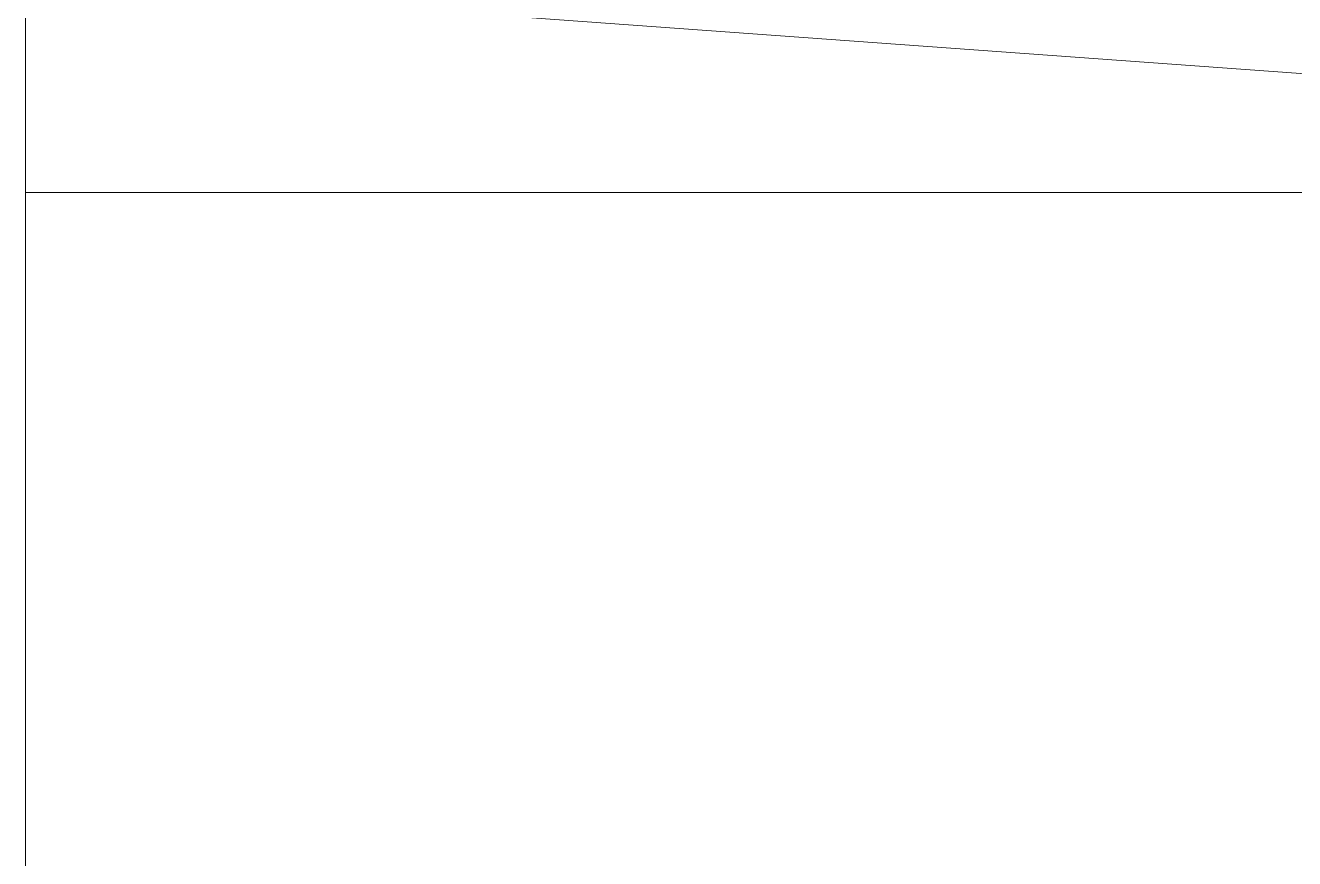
# Model space of a CAD drawing. Header units: millimetres. Extents: x 58509 to 70877, y -36887 to -9553.
# Drawn here: x 66764 to 66964, y -13986.4 to -13855.2 of the extents above; entities that cross this region are included whole.
import ezdxf

# ---------------------------------------------------------------- set-up
doc = ezdxf.new("R2010")
doc.units = ezdxf.units.MM
for name, color, linetype, lineweight in [('A-DOOR', 31, 'Continuous', 9), ('A-DOOR-FRAM', 31, 'Continuous', 9), ('A-WALL', 113, 'Continuous', 9)]:
    doc.layers.add(name, color=color, linetype=linetype, lineweight=lineweight)

# ---------------------------------------------------------------- blocks, each defined once
blk = doc.blocks.new('TU DF 1 - Rahmenstock flächenbündig - ML - 885 x 2135-2481295-_3D_')
at = {"layer": 'A-DOOR-FRAM'}
mesh = blk.add_polyface(dxfattribs=at)
corners = [(-412.5, 230), (-412.5, 185), (-397.5, 185), (-397.5, -230), (-442.5, -230), (-442.5, 230)]
mesh.append_faces([[corners[k] for k in face] for face in [(3, 4, 1, 2)]], dxfattribs={"vtx1": -1})
mesh.append_faces([[corners[k] for k in face] for face in [(5, 0, 1, 4)]], dxfattribs={"vtx2": -1})
mesh = blk.add_polyface(dxfattribs=at)
corners = [(-442.5, 230), (-442.5, -230), (-442.5, -230, 2135), (-442.5, 230, 2135)]
mesh.append_faces([[corners[k] for k in face] for face in [(0, 1, 2, 3)]])
mesh = blk.add_polyface(dxfattribs=at)
corners = [(-442.5, 230, 2135), (-412.5, 230, 2105), (-412.5, 230), (-442.5, 230)]
mesh.append_faces([[corners[k] for k in face] for face in [(1, 2, 3, 0)]])
mesh = blk.add_polyface(dxfattribs=at)
corners = [(-442.5, 230, 2135), (442.5, 230, 2135), (412.5, 230, 2105), (-412.5, 230, 2105)]
mesh.append_faces([[corners[k] for k in face] for face in [(2, 3, 0, 1)]])
mesh = blk.add_polyface(dxfattribs=at)
corners = [(-442.5, 230, 2135), (-442.5, -230, 2135), (442.5, -230, 2135), (442.5, 230, 2135)]
mesh.append_faces([[corners[k] for k in face] for face in [(0, 1, 2, 3)]])

msp = doc.modelspace()

# ---------------------------------------------------------------- block references
at = {"layer": 'A-DOOR', "rotation": 89.99995153163736}
msp.add_blockref('TU DF 1 - Rahmenstock flächenbündig - ML - 885 x 2135-2481295-_3D_', (66993.96, -13439), dxfattribs=at)

# ---------------------------------------------------------------- meshes
at = {"layer": 'A-WALL'}
mesh = msp.add_polyface(dxfattribs=at)
corners = [(66763.97, -9553.43, 4000), (66763.97, -9553.43), (66763.96, -12996.5), (66763.96, -12996.5, 2135), (66763.96, -13881.5, 2135), (66763.96, -13881.5), (66763.96, -14237.7), (66763.96, -14237.7, 2135), (66763.96, -15122.7, 2135), (66763.96, -15122.7), (66763.96, -15464.07), (66763.96, -15464.07, 4000)]
mesh.append_faces([[corners[k] for k in face] for face in [(7, 4, 5, 6)]], dxfattribs={"vtx0": -1})
mesh.append_faces([[corners[k] for k in face] for face in [(11, 3, 4)]], dxfattribs={"vtx0": -1, "vtx2": -1})
mesh.append_faces([[corners[k] for k in face] for face in [(3, 11, 0, 1)]], dxfattribs={"vtx0": -1, "vtx3": -1})
mesh.append_faces([[corners[k] for k in face] for face in [(7, 8, 11, 4)]], dxfattribs={"vtx1": -1, "vtx2": -1, "vtx3": -1})
mesh.append_faces([[corners[k] for k in face] for face in [(1, 2, 3)]], dxfattribs={"vtx2": -1})
mesh.append_faces([[corners[k] for k in face] for face in [(8, 9, 10, 11)]], dxfattribs={"vtx3": -1})
mesh = msp.add_polyface(dxfattribs=at)
corners = [(66763.97, -9553.43), (67223.96, -9553.43), (67223.96, -12996.5), (66763.96, -12996.5), (67223.96, -15464.07), (66763.96, -15464.07), (66763.96, -15122.7), (67223.96, -15122.7), (66763.96, -13881.5), (67223.96, -13881.5), (67223.96, -14237.7), (66763.96, -14237.7)]
mesh.append_faces([[corners[k] for k in face] for face in [(1, 2, 3, 0), (6, 7, 4, 5), (8, 9, 10, 11)]])
mesh = msp.add_polyface(dxfattribs=at)
corners = [(67223.96, -15464.07, 4000), (67223.96, -9553.43, 4000), (66763.97, -9553.43, 4000), (66763.96, -15464.07, 4000)]
mesh.append_faces([[corners[k] for k in face] for face in [(0, 1, 2, 3)]])
mesh = msp.add_polyface(dxfattribs=at)
corners = [(66763.96, -12996.5, 2135), (67223.96, -12996.5, 2135), (67223.96, -13881.5, 2135), (66763.96, -13881.5, 2135)]
mesh.append_faces([[corners[k] for k in face] for face in [(3, 0, 1, 2)]])
mesh = msp.add_polyface(dxfattribs=at)
corners = [(66763.96, -13881.5, 2135), (67223.96, -13881.5, 2135), (67223.96, -13881.5), (66763.96, -13881.5)]
mesh.append_faces([[corners[k] for k in face] for face in [(3, 0, 1, 2)]])

doc.saveas('drawing.dxf')
